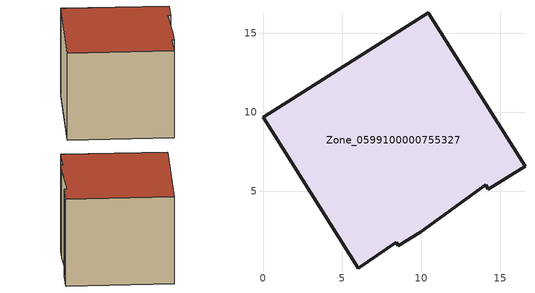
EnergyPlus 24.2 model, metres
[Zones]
Zone_0599100000755327
 floor ground (C_G): 14.08,5.42 9.95,2.42 8.56,1.54 8.42,1.77 6.04,0.12 0,9.7 10.44,16.31 16.57,6.59 14.26,5.13 z0
 wall outside (C_F): 16.57,6.59 10.44,16.31 0,9.7 6.04,0.12 8.42,1.77 8.56,1.54 9.95,2.42 14.08,5.42 14.26,5.13 16.57,6.59 z0:9.93
 roof outside (C_R): 9.95,2.42 14.08,5.42 14.26,5.13 16.57,6.59 10.44,16.31 0,9.7 6.04,0.12 8.42,1.77 8.56,1.54 z9.93
[BUILDING]
Pand.0599100000755327: North Axis=0; Terrain=City; Loads Convergence Tolerance Value=0.04; Temperature Convergence Tolerance Value=0.4; Solar Distribution=FullExterior; Maximum Number of Warmup Days=25; Minimum Number of Warmup Days=1
[Site:Location]
Rotterdam.The.Hague.AP_ZH_NLD Design_Conditions: Latitude=51.96; Longitude=4.45; Time Zone=1; Elevation=-4.5
[SITE:GROUNDTEMPERATURE:BUILDINGSURFACE]
18, 18, 18, 18, 18, 18, 18, 18, 18, 18, 18, 18
[MATERIAL] Thermal Absorptance=0.9; Solar Absorptance=0.7; Visible Absorptance=0.7
Name | Roughness | Thickness | Conductivity | Density | Specific Heat
G.D.2006-2014 | MediumSmooth | 0.15 | 0.06 | 540 | 1210
F.D.2006-2014 | Rough | 0.3 | 0.12 | 1920 | 840
R.D.2006-2014 | MediumRough | 0.2 | 0.08 | 1500 | 1000
[CONSTRUCTION]
C_G: G.D.2006-2014
C_F: F.D.2006-2014
C_R: R.D.2006-2014
[ZONE]
Zone_0599100000755327: Type=1; Multiplier=1; Ceiling Height=Autocalculate; Volume=Autocalculate; Floor Area=autocalculate; Part of Total Floor Area=Yes
[ZONEINFILTRATION:DESIGNFLOWRATE]
Infil_Zone_0599100000755327: Zone or ZoneList or Space or SpaceList=Zone_0599100000755327; Schedule=AlwaysOn; Design Flow Rate Calculation Method=Flow/Area; Flow Rate per Floor Area=0.0021; Constant Term Coefficient=1; Temperature Term Coefficient=0; Velocity Term Coefficient=0; Velocity Squared Term Coefficient=0
[HVACTEMPLATE:ZONE:IDEALLOADSAIRSYSTEM]
Zone_0599100000755327: Maximum Heating Supply Air Temperature=50; Minimum Cooling Supply Air Temperature=13; Maximum Heating Supply Air Humidity Ratio=0.0156; Minimum Cooling Supply Air Humidity Ratio=0.0077; Heating Limit=NoLimit; Cooling Limit=NoLimit; Dehumidification Control Type=ConstantSensibleHeatRatio; Cooling Sensible Heat Ratio=0.7; Dehumidification Setpoint=60; Humidification Control Type=None; Humidification Setpoint=30; Outdoor Air Method=None; Outdoor Air Flow Rate per Person=0.00944; Outdoor Air Flow Rate per Zone Floor Area=0; Outdoor Air Flow Rate per Zone=0; Demand Controlled Ventilation Type=None; Outdoor Air Economizer Type=NoEconomizer; Heat Recovery Type=None; Sensible Heat Recovery Effectiveness=0.7; Latent Heat Recovery Effectiveness=0.65
[ZONECONTROL:THERMOSTAT]
ThermostatControl_Zone_0599100000755327: Zone or ZoneList=Zone_0599100000755327; Control Type Schedule=DualSetpointControlType; Control 1=Thermostat_Zone_0599100000755327; Temperature Difference Between Cutout And Setpoint=0
[THERMOSTATSETPOINT:DUALSETPOINT]
Thermostat_Zone_0599100000755327: Heating Setpoint Temperature Schedule=HeatingSetpoint_Zone_0599100000755327; Cooling Setpoint Temperature Schedule=CoolingSetpoint_Zone_0599100000755327
[SCHEDULE:COMPACT]
HeatingSetpoint_Zone_0599100000755327: Through: 12/31, For: AllDays, Until: 24:00, 21
CoolingSetpoint_Zone_0599100000755327: Through: 12/31, For: AllDays, Until: 24:00, 24
DualSetpointControlType: Through: 12/31, For: AllDays, Until: 24:00, 4
AlwaysOn: Through: 12/31, For: AllDays, Until: 24:00, 1
